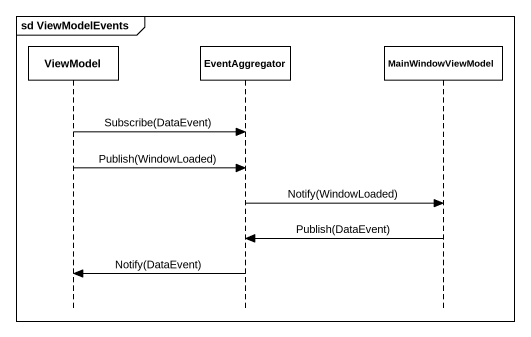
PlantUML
@startuml
mainframe sd ViewModelEvents
hide footbox
participant ViewModel
participant EventAggregator
participant MainWindowViewModel

ViewModel -> EventAggregator : Subscribe(DataEvent)
ViewModel -> EventAggregator : Publish(WindowLoaded)
EventAggregator -> MainWindowViewModel : Notify(WindowLoaded)
MainWindowViewModel -> EventAggregator : Publish(DataEvent)
EventAggregator -> ViewModel : Notify(DataEvent)
@enduml
